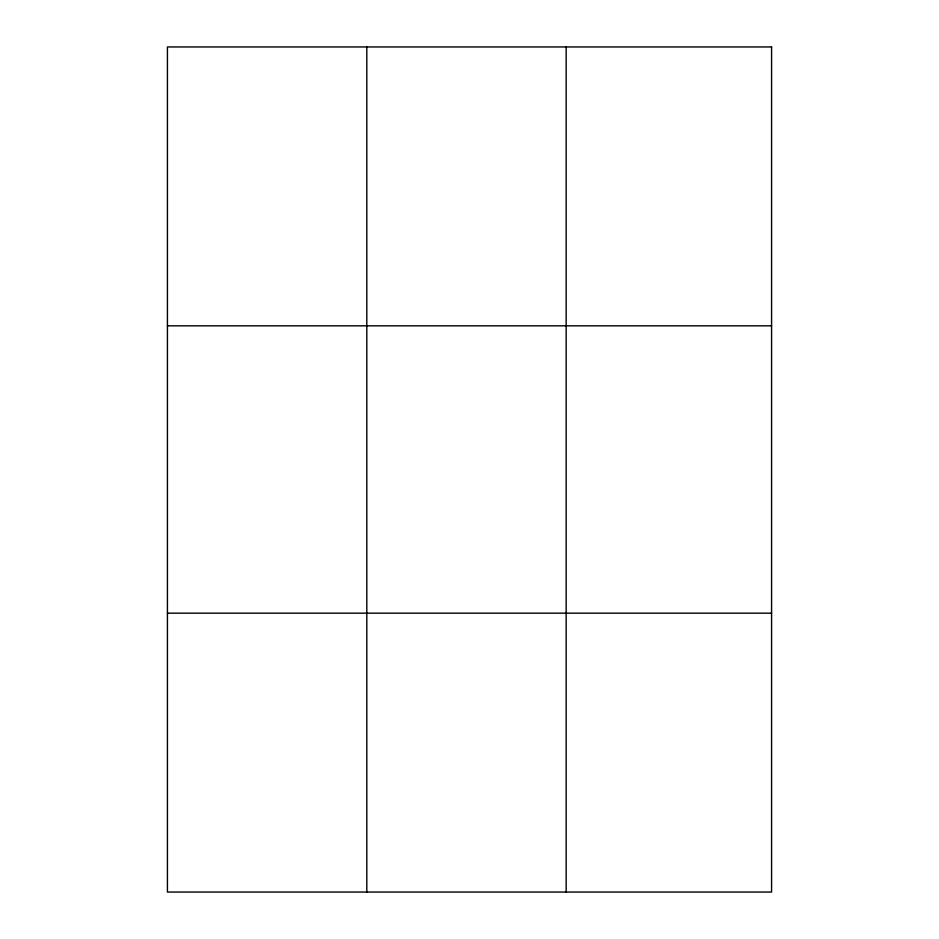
<?xml version="1.0" encoding="UTF-8"?>
<svg xmlns="http://www.w3.org/2000/svg" width="939" height="939" viewBox="0 0 939 939"><rect width="100%" height="100%" fill="white"/><g stroke="black" fill="none" stroke-linecap="round" stroke-linejoin="round"><path stroke-width="1.41" d="M366.797 46.95L366.797 892.05M566.158 46.95L566.158 892.05M167.424 325.833L771.576 325.833M167.424 613.167L771.576 613.167M771.576 46.95L771.576 892.05L167.424 892.05L167.424 46.95L771.576 46.95"/></g></svg>
